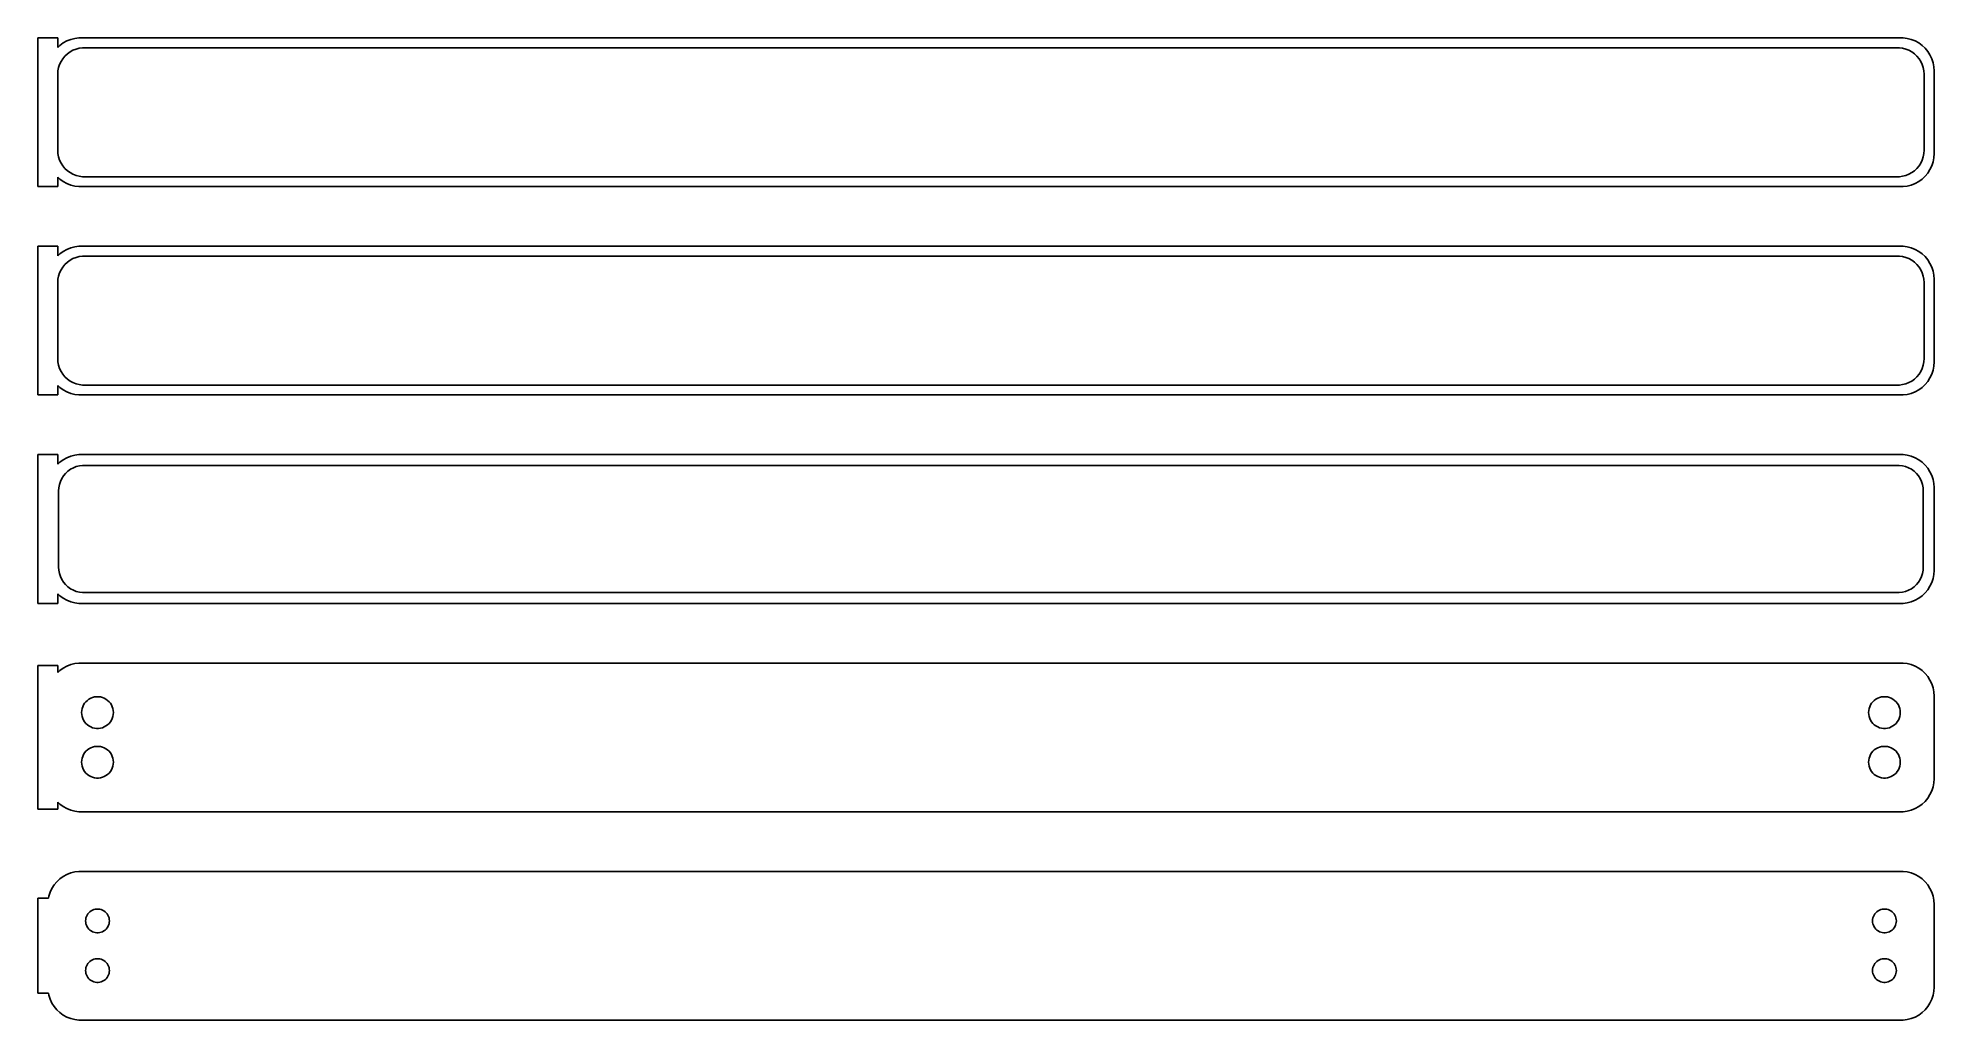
# Model space of a CAD drawing. Header units: metres. Extents: x -144 to 142, y 115 to 263.
import ezdxf

# ---------------------------------------------------------------- set-up
doc = ezdxf.new("R2010")
doc.units = ezdxf.units.M

msp = doc.modelspace()

# ---------------------------------------------------------------- linework, layer by layer
for p, q in [((-141, 263.24), (-144, 263.24)), ((-144, 263.24), (-144, 240.76)), ((-141, 261.809), (-141, 263.24)), ((-140.687, 262.103), (-141, 261.809)), ((-140.179, 262.472), (-140.687, 262.103)), ((-139.629, 262.774), (-140.179, 262.472)), ((-139.916, 260.488), (-139.55, 260.832)), ((-139.045, 263.005), (-139.629, 262.774)), ((-139.55, 260.832), (-139.143, 261.127)), ((-139.143, 261.127), (-138.703, 261.369)), ((-138.437, 263.161), (-139.045, 263.005)), ((-138.703, 261.369), (-138.236, 261.554)), ((-137.814, 263.24), (-138.437, 263.161)), ((-138.236, 261.554), (-137.75, 261.679)), ((137.814, 263.24), (-137.814, 263.24)), ((-137.75, 261.679), (-137.251, 261.742)), ((-137.251, 261.742), (137.251, 261.742)), ((137.251, 261.742), (137.75, 261.679)), ((137.75, 261.679), (138.236, 261.554)), ((138.437, 263.161), (137.814, 263.24)), ((138.236, 261.554), (138.703, 261.369)), ((139.045, 263.005), (138.437, 263.161)), ((138.703, 261.369), (139.143, 261.127)), ((139.629, 262.774), (139.045, 263.005)), ((139.143, 261.127), (139.55, 260.832)), ((139.55, 260.832), (139.916, 260.488)), ((140.179, 262.472), (139.629, 262.774)), ((140.687, 262.103), (140.179, 262.472)), ((141.145, 261.673), (140.687, 262.103)), ((141.545, 261.189), (141.145, 261.673)), ((141.882, 260.659), (141.545, 261.189)), ((-141, 257.75), (-140.968, 258.251)), ((-140.968, 258.251), (-140.874, 258.745)), ((-140.874, 258.745), (-140.719, 259.222)), ((-140.719, 259.222), (-140.505, 259.677)), ((-140.505, 259.677), (-140.236, 260.101)), ((-140.236, 260.101), (-139.916, 260.488)), ((139.916, 260.488), (140.236, 260.101)), ((140.236, 260.101), (140.505, 259.677)), ((140.505, 259.677), (140.719, 259.222)), ((140.719, 259.222), (140.874, 258.745)), ((140.874, 258.745), (140.968, 258.251)), ((140.968, 258.251), (141, 257.75)), ((142.149, 260.091), (141.882, 260.659)), ((142.343, 259.493), (142.149, 260.091)), ((142.461, 258.877), (142.343, 259.493)), ((142.5, 258.25), (142.461, 258.877)), ((142.5, 245.75), (142.5, 258.25)), ((-141, 246.25), (-141, 257.75)), ((141, 257.75), (141, 246.25)), ((-140.968, 245.749), (-141, 246.25)), ((-140.874, 245.255), (-140.968, 245.749)), ((-140.719, 244.778), (-140.874, 245.255)), ((-140.505, 244.323), (-140.719, 244.778)), ((-140.236, 243.899), (-140.505, 244.323)), ((-139.916, 243.512), (-140.236, 243.899)), ((140.236, 243.899), (139.916, 243.512)), ((140.505, 244.323), (140.236, 243.899)), ((140.719, 244.778), (140.505, 244.323)), ((140.874, 245.255), (140.719, 244.778)), ((140.968, 245.749), (140.874, 245.255)), ((141, 246.25), (140.968, 245.749)), ((141.882, 243.341), (142.149, 243.909)), ((142.149, 243.909), (142.343, 244.507)), ((142.343, 244.507), (142.461, 245.123)), ((142.461, 245.123), (142.5, 245.75)), ((-144, 240.76), (-141, 240.76)), ((-141, 242.191), (-140.687, 241.897)), ((-141, 240.76), (-141, 242.191)), ((-140.687, 241.897), (-140.179, 241.528)), ((-140.179, 241.528), (-139.629, 241.226)), ((-139.55, 243.168), (-139.916, 243.512)), ((-139.629, 241.226), (-139.045, 240.995)), ((-139.143, 242.873), (-139.55, 243.168)), ((-138.703, 242.631), (-139.143, 242.873)), ((-139.045, 240.995), (-138.437, 240.839)), ((-138.236, 242.446), (-138.703, 242.631)), ((-138.437, 240.839), (-137.814, 240.76)), ((-137.75, 242.321), (-138.236, 242.446)), ((-137.814, 240.76), (137.814, 240.76)), ((-137.251, 242.258), (-137.75, 242.321)), ((137.251, 242.258), (-137.251, 242.258)), ((137.75, 242.321), (137.251, 242.258)), ((138.236, 242.446), (137.75, 242.321)), ((137.814, 240.76), (138.437, 240.839)), ((138.703, 242.631), (138.236, 242.446)), ((138.437, 240.839), (139.045, 240.995)), ((139.143, 242.873), (138.703, 242.631)), ((139.045, 240.995), (139.629, 241.226)), ((139.55, 243.168), (139.143, 242.873)), ((139.916, 243.512), (139.55, 243.168)), ((139.629, 241.226), (140.179, 241.528)), ((140.179, 241.528), (140.687, 241.897)), ((140.687, 241.897), (141.145, 242.327)), ((141.145, 242.327), (141.545, 242.811)), ((141.545, 242.811), (141.882, 243.341)), ((-141, 231.74), (-144, 231.74)), ((-144, 231.74), (-144, 209.26)), ((-141, 230.309), (-141, 231.74)), ((-140.687, 230.603), (-141, 230.309)), ((-140.179, 230.972), (-140.687, 230.603)), ((-139.629, 231.274), (-140.179, 230.972)), ((-139.916, 228.988), (-139.55, 229.332)), ((-139.045, 231.505), (-139.629, 231.274)), ((-139.55, 229.332), (-139.143, 229.627)), ((-139.143, 229.627), (-138.703, 229.869)), ((-138.437, 231.661), (-139.045, 231.505)), ((-138.703, 229.869), (-138.236, 230.054)), ((-137.814, 231.74), (-138.437, 231.661)), ((-138.236, 230.054), (-137.75, 230.179)), ((137.814, 231.74), (-137.814, 231.74)), ((-137.75, 230.179), (-137.251, 230.242)), ((-137.251, 230.242), (137.251, 230.242)), ((137.251, 230.242), (137.75, 230.179)), ((137.75, 230.179), (138.236, 230.054)), ((138.437, 231.661), (137.814, 231.74)), ((138.236, 230.054), (138.703, 229.869)), ((139.045, 231.505), (138.437, 231.661)), ((138.703, 229.869), (139.143, 229.627)), ((139.629, 231.274), (139.045, 231.505)), ((139.143, 229.627), (139.55, 229.332)), ((139.55, 229.332), (139.916, 228.988)), ((140.179, 230.972), (139.629, 231.274)), ((140.687, 230.603), (140.179, 230.972)), ((141.145, 230.173), (140.687, 230.603)), ((141.545, 229.689), (141.145, 230.173)), ((141.882, 229.159), (141.545, 229.689)), ((-141, 226.25), (-140.968, 226.751)), ((-140.968, 226.751), (-140.874, 227.245)), ((-140.874, 227.245), (-140.719, 227.722)), ((-140.719, 227.722), (-140.505, 228.177)), ((-140.505, 228.177), (-140.236, 228.601)), ((-140.236, 228.601), (-139.916, 228.988)), ((139.916, 228.988), (140.236, 228.601)), ((140.236, 228.601), (140.505, 228.177)), ((140.505, 228.177), (140.719, 227.722)), ((140.719, 227.722), (140.874, 227.245)), ((140.874, 227.245), (140.968, 226.751)), ((140.968, 226.751), (141, 226.25)), ((142.149, 228.591), (141.882, 229.159)), ((142.343, 227.993), (142.149, 228.591)), ((142.461, 227.377), (142.343, 227.993)), ((142.5, 226.75), (142.461, 227.377)), ((142.5, 214.25), (142.5, 226.75)), ((-141, 214.75), (-141, 226.25)), ((141, 226.25), (141, 214.75)), ((-140.968, 214.249), (-141, 214.75)), ((-140.874, 213.755), (-140.968, 214.249)), ((-140.719, 213.278), (-140.874, 213.755)), ((-140.505, 212.823), (-140.719, 213.278)), ((-140.236, 212.399), (-140.505, 212.823)), ((-139.916, 212.012), (-140.236, 212.399)), ((-139.55, 211.668), (-139.916, 212.012)), ((139.916, 212.012), (139.55, 211.668)), ((140.236, 212.399), (139.916, 212.012)), ((140.505, 212.823), (140.236, 212.399)), ((140.719, 213.278), (140.505, 212.823)), ((140.874, 213.755), (140.719, 213.278)), ((140.968, 214.249), (140.874, 213.755)), ((141, 214.75), (140.968, 214.249)), ((141.882, 211.841), (142.149, 212.409)), ((142.149, 212.409), (142.343, 213.007)), ((142.343, 213.007), (142.461, 213.623)), ((142.461, 213.623), (142.5, 214.25)), ((-144, 209.26), (-141, 209.26)), ((-141, 210.691), (-140.687, 210.397)), ((-141, 209.26), (-141, 210.691)), ((-140.687, 210.397), (-140.179, 210.028)), ((-140.179, 210.028), (-139.629, 209.726)), ((-139.629, 209.726), (-139.045, 209.495)), ((-139.143, 211.373), (-139.55, 211.668)), ((-138.703, 211.131), (-139.143, 211.373)), ((-139.045, 209.495), (-138.437, 209.339)), ((-138.236, 210.946), (-138.703, 211.131)), ((-138.437, 209.339), (-137.814, 209.26)), ((-137.75, 210.821), (-138.236, 210.946)), ((-137.814, 209.26), (137.814, 209.26)), ((-137.251, 210.758), (-137.75, 210.821)), ((137.251, 210.758), (-137.251, 210.758)), ((137.75, 210.821), (137.251, 210.758)), ((138.236, 210.946), (137.75, 210.821)), ((137.814, 209.26), (138.437, 209.339)), ((138.703, 211.131), (138.236, 210.946)), ((138.437, 209.339), (139.045, 209.495)), ((139.143, 211.373), (138.703, 211.131)), ((139.045, 209.495), (139.629, 209.726)), ((139.55, 211.668), (139.143, 211.373)), ((139.629, 209.726), (140.179, 210.028)), ((140.179, 210.028), (140.687, 210.397)), ((140.687, 210.397), (141.145, 210.827)), ((141.145, 210.827), (141.545, 211.311)), ((141.545, 211.311), (141.882, 211.841)), ((-141, 200.24), (-144, 200.24)), ((-144, 200.24), (-144, 177.76)), ((-141, 198.809), (-141, 200.24)), ((-140.687, 199.103), (-141, 198.809)), ((-140.179, 199.472), (-140.687, 199.103)), ((-139.629, 199.774), (-140.179, 199.472)), ((-139.823, 197.401), (-139.469, 197.734)), ((-139.045, 200.005), (-139.629, 199.774)), ((-139.469, 197.734), (-139.075, 198.02)), ((-139.075, 198.02), (-138.649, 198.254)), ((-138.437, 200.161), (-139.045, 200.005)), ((-138.649, 198.254), (-138.197, 198.433)), ((-137.814, 200.24), (-138.437, 200.161)), ((-138.197, 198.433), (-137.726, 198.554)), ((137.814, 200.24), (-137.814, 200.24)), ((-137.726, 198.554), (-137.243, 198.615)), ((-137.243, 198.615), (137.243, 198.615)), ((137.243, 198.615), (137.726, 198.554)), ((137.726, 198.554), (138.197, 198.433)), ((138.437, 200.161), (137.814, 200.24)), ((138.197, 198.433), (138.649, 198.254)), ((139.045, 200.005), (138.437, 200.161)), ((138.649, 198.254), (139.075, 198.02)), ((139.629, 199.774), (139.045, 200.005)), ((139.075, 198.02), (139.469, 197.734)), ((139.469, 197.734), (139.823, 197.401)), ((140.179, 199.472), (139.629, 199.774)), ((140.687, 199.103), (140.179, 199.472)), ((141.145, 198.673), (140.687, 199.103)), ((141.545, 198.189), (141.145, 198.673)), ((141.882, 197.659), (141.545, 198.189)), ((-140.873, 194.75), (-140.842, 195.235)), ((-140.842, 195.235), (-140.751, 195.713)), ((-140.751, 195.713), (-140.601, 196.176)), ((-140.601, 196.176), (-140.394, 196.616)), ((-140.394, 196.616), (-140.133, 197.026)), ((-140.133, 197.026), (-139.823, 197.401)), ((139.823, 197.401), (140.133, 197.026)), ((140.133, 197.026), (140.394, 196.616)), ((140.394, 196.616), (140.601, 196.176)), ((140.601, 196.176), (140.751, 195.713)), ((140.751, 195.713), (140.842, 195.235)), ((140.842, 195.235), (140.873, 194.75)), ((142.149, 197.091), (141.882, 197.659)), ((142.343, 196.493), (142.149, 197.091)), ((142.461, 195.877), (142.343, 196.493)), ((142.5, 195.25), (142.461, 195.877)), ((142.5, 182.75), (142.5, 195.25)), ((-140.873, 183.25), (-140.873, 194.75)), ((140.873, 194.75), (140.873, 183.25)), ((-140.842, 182.765), (-140.873, 183.25)), ((-140.751, 182.287), (-140.842, 182.765)), ((-140.601, 181.824), (-140.751, 182.287)), ((-140.394, 181.384), (-140.601, 181.824)), ((-140.133, 180.974), (-140.394, 181.384)), ((-139.823, 180.599), (-140.133, 180.974)), ((-139.469, 180.266), (-139.823, 180.599)), ((139.823, 180.599), (139.469, 180.266)), ((140.133, 180.974), (139.823, 180.599)), ((140.394, 181.384), (140.133, 180.974)), ((140.601, 181.824), (140.394, 181.384)), ((140.751, 182.287), (140.601, 181.824)), ((140.842, 182.765), (140.751, 182.287)), ((140.873, 183.25), (140.842, 182.765)), ((141.882, 180.341), (142.149, 180.909)), ((142.149, 180.909), (142.343, 181.507)), ((142.343, 181.507), (142.461, 182.123)), ((142.461, 182.123), (142.5, 182.75)), ((-144, 177.76), (-141, 177.76)), ((-141, 179.191), (-140.687, 178.897)), ((-141, 177.76), (-141, 179.191)), ((-140.687, 178.897), (-140.179, 178.528)), ((-140.179, 178.528), (-139.629, 178.226)), ((-139.629, 178.226), (-139.045, 177.995)), ((-139.075, 179.98), (-139.469, 180.266)), ((-138.649, 179.746), (-139.075, 179.98)), ((-139.045, 177.995), (-138.437, 177.839)), ((-138.197, 179.567), (-138.649, 179.746)), ((-138.437, 177.839), (-137.814, 177.76)), ((-137.726, 179.446), (-138.197, 179.567)), ((-137.814, 177.76), (137.814, 177.76)), ((-137.243, 179.385), (-137.726, 179.446)), ((137.243, 179.385), (-137.243, 179.385)), ((137.726, 179.446), (137.243, 179.385)), ((138.197, 179.567), (137.726, 179.446)), ((137.814, 177.76), (138.437, 177.839)), ((138.649, 179.746), (138.197, 179.567)), ((138.437, 177.839), (139.045, 177.995)), ((139.075, 179.98), (138.649, 179.746)), ((139.045, 177.995), (139.629, 178.226)), ((139.469, 180.266), (139.075, 179.98)), ((139.629, 178.226), (140.179, 178.528)), ((140.179, 178.528), (140.687, 178.897)), ((140.687, 178.897), (141.145, 179.327)), ((141.145, 179.327), (141.545, 179.811)), ((141.545, 179.811), (141.882, 180.341)), ((-141, 168.365), (-144, 168.365)), ((-144, 168.365), (-144, 146.635)), ((-141, 167.309), (-141, 168.365)), ((-140.687, 167.603), (-141, 167.309)), ((-140.179, 167.972), (-140.687, 167.603)), ((-139.629, 168.274), (-140.179, 167.972)), ((-139.045, 168.505), (-139.629, 168.274)), ((-138.437, 168.661), (-139.045, 168.505)), ((-137.814, 168.74), (-138.437, 168.661)), ((137.814, 168.74), (-137.814, 168.74)), ((138.437, 168.661), (137.814, 168.74)), ((139.045, 168.505), (138.437, 168.661)), ((139.629, 168.274), (139.045, 168.505)), ((140.179, 167.972), (139.629, 168.274)), ((140.687, 167.603), (140.179, 167.972)), ((141.145, 167.173), (140.687, 167.603)), ((141.545, 166.689), (141.145, 167.173)), ((141.882, 166.159), (141.545, 166.689)), ((-136.286, 163.276), (-136.022, 163.422)), ((-136.022, 163.422), (-135.742, 163.533)), ((-135.742, 163.533), (-135.45, 163.607)), ((-135.45, 163.607), (-135.151, 163.645)), ((-135.151, 163.645), (-134.849, 163.645)), ((-134.849, 163.645), (-134.55, 163.607)), ((-134.55, 163.607), (-134.258, 163.533)), ((-134.258, 163.533), (-133.978, 163.422)), ((-133.978, 163.422), (-133.714, 163.276)), ((133.714, 163.276), (133.978, 163.422)), ((133.978, 163.422), (134.258, 163.533)), ((134.258, 163.533), (134.55, 163.607)), ((134.55, 163.607), (134.849, 163.645)), ((134.849, 163.645), (135.151, 163.645)), ((135.151, 163.645), (135.45, 163.607)), ((135.45, 163.607), (135.742, 163.533)), ((135.742, 163.533), (136.022, 163.422)), ((136.022, 163.422), (136.286, 163.276)), ((142.149, 165.591), (141.882, 166.159)), ((142.343, 164.993), (142.149, 165.591)), ((142.461, 164.377), (142.343, 164.993)), ((142.5, 163.75), (142.461, 164.377)), ((142.5, 151.25), (142.5, 163.75)), ((-137.4, 161.25), (-137.381, 161.551)), ((-137.381, 160.949), (-137.4, 161.25)), ((-137.381, 161.551), (-137.325, 161.847)), ((-137.325, 160.653), (-137.381, 160.949)), ((-137.325, 161.847), (-137.231, 162.133)), ((-137.231, 160.367), (-137.325, 160.653)), ((-137.231, 162.133), (-137.103, 162.406)), ((-137.103, 162.406), (-136.942, 162.661)), ((-136.942, 162.661), (-136.75, 162.893)), ((-136.75, 162.893), (-136.53, 163.099)), ((-136.53, 163.099), (-136.286, 163.276)), ((-133.714, 163.276), (-133.47, 163.099)), ((-133.47, 163.099), (-133.25, 162.893)), ((-133.25, 162.893), (-133.058, 162.661)), ((-133.058, 162.661), (-132.897, 162.406)), ((-132.897, 162.406), (-132.769, 162.133)), ((-132.769, 162.133), (-132.675, 161.847)), ((-132.675, 160.653), (-132.769, 160.367)), ((-132.675, 161.847), (-132.619, 161.551)), ((-132.619, 160.949), (-132.675, 160.653)), ((-132.619, 161.551), (-132.6, 161.25)), ((-132.6, 161.25), (-132.619, 160.949)), ((132.6, 161.25), (132.619, 161.551)), ((132.619, 160.949), (132.6, 161.25)), ((132.619, 161.551), (132.675, 161.847)), ((132.675, 160.653), (132.619, 160.949)), ((132.675, 161.847), (132.769, 162.133)), ((132.769, 160.367), (132.675, 160.653)), ((132.769, 162.133), (132.897, 162.406)), ((132.897, 162.406), (133.058, 162.661)), ((133.058, 162.661), (133.25, 162.893)), ((133.25, 162.893), (133.47, 163.099)), ((133.47, 163.099), (133.714, 163.276)), ((136.286, 163.276), (136.53, 163.099)), ((136.53, 163.099), (136.75, 162.893)), ((136.75, 162.893), (136.942, 162.661)), ((136.942, 162.661), (137.103, 162.406)), ((137.103, 162.406), (137.231, 162.133)), ((137.231, 162.133), (137.325, 161.847)), ((137.325, 160.653), (137.231, 160.367)), ((137.325, 161.847), (137.381, 161.551)), ((137.381, 160.949), (137.325, 160.653)), ((137.381, 161.551), (137.4, 161.25)), ((137.4, 161.25), (137.381, 160.949)), ((-137.103, 160.094), (-137.231, 160.367)), ((-136.942, 159.839), (-137.103, 160.094)), ((-136.75, 159.607), (-136.942, 159.839)), ((-136.53, 159.401), (-136.75, 159.607)), ((-136.286, 159.224), (-136.53, 159.401)), ((-136.022, 159.078), (-136.286, 159.224)), ((-135.742, 158.967), (-136.022, 159.078)), ((-135.45, 158.893), (-135.742, 158.967)), ((-135.151, 158.855), (-135.45, 158.893)), ((-134.849, 158.855), (-135.151, 158.855)), ((-134.55, 158.893), (-134.849, 158.855)), ((-134.258, 158.967), (-134.55, 158.893)), ((-133.978, 159.078), (-134.258, 158.967)), ((-133.714, 159.224), (-133.978, 159.078)), ((-133.47, 159.401), (-133.714, 159.224)), ((-133.25, 159.607), (-133.47, 159.401)), ((-133.058, 159.839), (-133.25, 159.607)), ((-132.897, 160.094), (-133.058, 159.839)), ((-132.769, 160.367), (-132.897, 160.094)), ((132.897, 160.094), (132.769, 160.367)), ((133.058, 159.839), (132.897, 160.094)), ((133.25, 159.607), (133.058, 159.839)), ((133.47, 159.401), (133.25, 159.607)), ((133.714, 159.224), (133.47, 159.401)), ((133.978, 159.078), (133.714, 159.224)), ((134.258, 158.967), (133.978, 159.078)), ((134.55, 158.893), (134.258, 158.967)), ((134.849, 158.855), (134.55, 158.893)), ((135.151, 158.855), (134.849, 158.855)), ((135.45, 158.893), (135.151, 158.855)), ((135.742, 158.967), (135.45, 158.893)), ((136.022, 159.078), (135.742, 158.967)), ((136.286, 159.224), (136.022, 159.078)), ((136.53, 159.401), (136.286, 159.224)), ((136.75, 159.607), (136.53, 159.401)), ((136.942, 159.839), (136.75, 159.607)), ((137.103, 160.094), (136.942, 159.839)), ((137.231, 160.367), (137.103, 160.094)), ((-137.231, 154.633), (-137.103, 154.906)), ((-137.103, 154.906), (-136.942, 155.161)), ((-136.942, 155.161), (-136.75, 155.393)), ((-136.75, 155.393), (-136.53, 155.599)), ((-136.53, 155.599), (-136.286, 155.776)), ((-136.286, 155.776), (-136.022, 155.922)), ((-136.022, 155.922), (-135.742, 156.033)), ((-135.742, 156.033), (-135.45, 156.107)), ((-135.45, 156.107), (-135.151, 156.145)), ((-135.151, 156.145), (-134.849, 156.145)), ((-134.849, 156.145), (-134.55, 156.107)), ((-134.55, 156.107), (-134.258, 156.033)), ((-134.258, 156.033), (-133.978, 155.922)), ((-133.978, 155.922), (-133.714, 155.776)), ((-133.714, 155.776), (-133.47, 155.599)), ((-133.47, 155.599), (-133.25, 155.393)), ((-133.25, 155.393), (-133.058, 155.161)), ((-133.058, 155.161), (-132.897, 154.906)), ((-132.897, 154.906), (-132.769, 154.633)), ((132.769, 154.633), (132.897, 154.906)), ((132.897, 154.906), (133.058, 155.161)), ((133.058, 155.161), (133.25, 155.393)), ((133.25, 155.393), (133.47, 155.599)), ((133.47, 155.599), (133.714, 155.776)), ((133.714, 155.776), (133.978, 155.922)), ((133.978, 155.922), (134.258, 156.033)), ((134.258, 156.033), (134.55, 156.107)), ((134.55, 156.107), (134.849, 156.145)), ((134.849, 156.145), (135.151, 156.145)), ((135.151, 156.145), (135.45, 156.107)), ((135.45, 156.107), (135.742, 156.033)), ((135.742, 156.033), (136.022, 155.922)), ((136.022, 155.922), (136.286, 155.776)), ((136.286, 155.776), (136.53, 155.599)), ((136.53, 155.599), (136.75, 155.393)), ((136.75, 155.393), (136.942, 155.161)), ((136.942, 155.161), (137.103, 154.906)), ((137.103, 154.906), (137.231, 154.633)), ((-137.4, 153.75), (-137.381, 154.051)), ((-137.381, 153.449), (-137.4, 153.75)), ((-137.381, 154.051), (-137.325, 154.347)), ((-137.325, 153.153), (-137.381, 153.449)), ((-137.325, 154.347), (-137.231, 154.633)), ((-137.231, 152.867), (-137.325, 153.153)), ((-137.103, 152.594), (-137.231, 152.867)), ((-136.942, 152.339), (-137.103, 152.594)), ((-136.75, 152.107), (-136.942, 152.339)), ((-136.53, 151.901), (-136.75, 152.107)), ((-136.286, 151.724), (-136.53, 151.901)), ((-133.47, 151.901), (-133.714, 151.724)), ((-133.25, 152.107), (-133.47, 151.901)), ((-133.058, 152.339), (-133.25, 152.107)), ((-132.897, 152.594), (-133.058, 152.339)), ((-132.769, 152.867), (-132.897, 152.594)), ((-132.769, 154.633), (-132.675, 154.347)), ((-132.675, 153.153), (-132.769, 152.867)), ((-132.675, 154.347), (-132.619, 154.051)), ((-132.619, 153.449), (-132.675, 153.153)), ((-132.619, 154.051), (-132.6, 153.75)), ((-132.6, 153.75), (-132.619, 153.449)), ((132.6, 153.75), (132.619, 154.051)), ((132.619, 153.449), (132.6, 153.75)), ((132.619, 154.051), (132.675, 154.347)), ((132.675, 153.153), (132.619, 153.449)), ((132.675, 154.347), (132.769, 154.633)), ((132.769, 152.867), (132.675, 153.153)), ((132.897, 152.594), (132.769, 152.867)), ((133.058, 152.339), (132.897, 152.594)), ((133.25, 152.107), (133.058, 152.339)), ((133.47, 151.901), (133.25, 152.107)), ((133.714, 151.724), (133.47, 151.901)), ((136.53, 151.901), (136.286, 151.724)), ((136.75, 152.107), (136.53, 151.901)), ((136.942, 152.339), (136.75, 152.107)), ((137.103, 152.594), (136.942, 152.339)), ((137.231, 152.867), (137.103, 152.594)), ((137.231, 154.633), (137.325, 154.347)), ((137.325, 153.153), (137.231, 152.867)), ((137.325, 154.347), (137.381, 154.051)), ((137.381, 153.449), (137.325, 153.153)), ((137.381, 154.051), (137.4, 153.75)), ((137.4, 153.75), (137.381, 153.449)), ((-136.022, 151.578), (-136.286, 151.724)), ((-135.742, 151.467), (-136.022, 151.578)), ((-135.45, 151.393), (-135.742, 151.467)), ((-135.151, 151.355), (-135.45, 151.393)), ((-134.849, 151.355), (-135.151, 151.355)), ((-134.55, 151.393), (-134.849, 151.355)), ((-134.258, 151.467), (-134.55, 151.393)), ((-133.978, 151.578), (-134.258, 151.467)), ((-133.714, 151.724), (-133.978, 151.578)), ((133.978, 151.578), (133.714, 151.724)), ((134.258, 151.467), (133.978, 151.578)), ((134.55, 151.393), (134.258, 151.467)), ((134.849, 151.355), (134.55, 151.393)), ((135.151, 151.355), (134.849, 151.355)), ((135.45, 151.393), (135.151, 151.355)), ((135.742, 151.467), (135.45, 151.393)), ((136.022, 151.578), (135.742, 151.467)), ((136.286, 151.724), (136.022, 151.578)), ((141.882, 148.841), (142.149, 149.409)), ((142.149, 149.409), (142.343, 150.007)), ((142.343, 150.007), (142.461, 150.623)), ((142.461, 150.623), (142.5, 151.25)), ((-144, 146.635), (-141, 146.635)), ((-141, 146.635), (-141, 147.691)), ((-141, 147.691), (-140.687, 147.397)), ((-140.687, 147.397), (-140.179, 147.028)), ((-140.179, 147.028), (-139.629, 146.726)), ((-139.629, 146.726), (-139.045, 146.495)), ((-139.045, 146.495), (-138.437, 146.339)), ((-138.437, 146.339), (-137.814, 146.26)), ((-137.814, 146.26), (137.814, 146.26)), ((137.814, 146.26), (138.437, 146.339)), ((138.437, 146.339), (139.045, 146.495)), ((139.045, 146.495), (139.629, 146.726)), ((139.629, 146.726), (140.179, 147.028)), ((140.179, 147.028), (140.687, 147.397)), ((140.687, 147.397), (141.145, 147.827)), ((141.145, 147.827), (141.545, 148.311)), ((141.545, 148.311), (141.882, 148.841)), ((-141.882, 134.659), (-142.149, 134.091)), ((-141.545, 135.189), (-141.882, 134.659)), ((-141.145, 135.673), (-141.545, 135.189)), ((-140.687, 136.103), (-141.145, 135.673)), ((-140.179, 136.472), (-140.687, 136.103)), ((-139.629, 136.774), (-140.179, 136.472)), ((-139.045, 137.005), (-139.629, 136.774)), ((-138.437, 137.161), (-139.045, 137.005)), ((-137.814, 137.24), (-138.437, 137.161)), ((137.814, 137.24), (-137.814, 137.24)), ((138.437, 137.161), (137.814, 137.24)), ((139.045, 137.005), (138.437, 137.161)), ((139.629, 136.774), (139.045, 137.005)), ((140.179, 136.472), (139.629, 136.774)), ((140.687, 136.103), (140.179, 136.472)), ((141.145, 135.673), (140.687, 136.103)), ((141.545, 135.189), (141.145, 135.673)), ((141.882, 134.659), (141.545, 135.189)), ((142.149, 134.091), (141.882, 134.659)), ((-142.4, 133.194), (-144, 133.194)), ((-144, 133.194), (-144, 118.806)), ((-142.343, 133.493), (-142.4, 133.194)), ((-142.149, 134.091), (-142.343, 133.493)), ((142.343, 133.493), (142.149, 134.091)), ((142.461, 132.877), (142.343, 133.493)), ((142.5, 132.25), (142.461, 132.877)), ((142.5, 119.75), (142.5, 132.25)), ((-136.8, 129.75), (-136.786, 129.976)), ((-136.786, 129.524), (-136.8, 129.75)), ((-136.786, 129.976), (-136.743, 130.198)), ((-136.743, 129.302), (-136.786, 129.524)), ((-136.743, 130.198), (-136.674, 130.413)), ((-136.674, 129.087), (-136.743, 129.302)), ((-136.674, 130.413), (-136.577, 130.617)), ((-136.577, 128.883), (-136.674, 129.087)), ((-136.577, 130.617), (-136.456, 130.808)), ((-136.456, 130.808), (-136.312, 130.982)), ((-136.312, 130.982), (-136.147, 131.137)), ((-136.147, 131.137), (-135.964, 131.27)), ((-135.964, 131.27), (-135.766, 131.379)), ((-135.766, 131.379), (-135.556, 131.462)), ((-135.556, 131.462), (-135.337, 131.518)), ((-135.337, 131.518), (-135.113, 131.546)), ((-135.113, 131.546), (-134.887, 131.546)), ((-134.887, 131.546), (-134.663, 131.518)), ((-134.663, 131.518), (-134.444, 131.462)), ((-134.444, 131.462), (-134.234, 131.379)), ((-134.234, 131.379), (-134.036, 131.27)), ((-134.036, 131.27), (-133.853, 131.137)), ((-133.853, 131.137), (-133.688, 130.982)), ((-133.688, 130.982), (-133.544, 130.808)), ((-133.544, 130.808), (-133.423, 130.617)), ((-133.423, 130.617), (-133.326, 130.413)), ((-133.326, 129.087), (-133.423, 128.883)), ((-133.326, 130.413), (-133.257, 130.198)), ((-133.257, 129.302), (-133.326, 129.087)), ((-133.257, 130.198), (-133.214, 129.976)), ((-133.214, 129.524), (-133.257, 129.302)), ((-133.214, 129.976), (-133.2, 129.75)), ((-133.2, 129.75), (-133.214, 129.524)), ((133.2, 129.75), (133.214, 129.976)), ((133.214, 129.524), (133.2, 129.75)), ((133.214, 129.976), (133.257, 130.198)), ((133.257, 129.302), (133.214, 129.524)), ((133.257, 130.198), (133.326, 130.413)), ((133.326, 129.087), (133.257, 129.302)), ((133.326, 130.413), (133.423, 130.617)), ((133.423, 128.883), (133.326, 129.087)), ((133.423, 130.617), (133.544, 130.808)), ((133.544, 130.808), (133.688, 130.982)), ((133.688, 130.982), (133.853, 131.137)), ((133.853, 131.137), (134.036, 131.27)), ((134.036, 131.27), (134.234, 131.379)), ((134.234, 131.379), (134.444, 131.462)), ((134.444, 131.462), (134.663, 131.518)), ((134.663, 131.518), (134.887, 131.546)), ((134.887, 131.546), (135.113, 131.546)), ((135.113, 131.546), (135.337, 131.518)), ((135.337, 131.518), (135.556, 131.462)), ((135.556, 131.462), (135.766, 131.379)), ((135.766, 131.379), (135.964, 131.27)), ((135.964, 131.27), (136.147, 131.137)), ((136.147, 131.137), (136.312, 130.982)), ((136.312, 130.982), (136.456, 130.808)), ((136.456, 130.808), (136.577, 130.617)), ((136.577, 130.617), (136.674, 130.413)), ((136.674, 129.087), (136.577, 128.883)), ((136.674, 130.413), (136.743, 130.198)), ((136.743, 129.302), (136.674, 129.087)), ((136.743, 130.198), (136.786, 129.976)), ((136.786, 129.524), (136.743, 129.302)), ((136.786, 129.976), (136.8, 129.75)), ((136.8, 129.75), (136.786, 129.524)), ((-136.456, 128.692), (-136.577, 128.883)), ((-136.312, 128.518), (-136.456, 128.692)), ((-136.147, 128.363), (-136.312, 128.518)), ((-135.964, 128.23), (-136.147, 128.363)), ((-135.766, 128.121), (-135.964, 128.23)), ((-135.556, 128.038), (-135.766, 128.121)), ((-135.337, 127.982), (-135.556, 128.038)), ((-135.113, 127.954), (-135.337, 127.982)), ((-134.887, 127.954), (-135.113, 127.954)), ((-134.663, 127.982), (-134.887, 127.954)), ((-134.444, 128.038), (-134.663, 127.982)), ((-134.234, 128.121), (-134.444, 128.038)), ((-134.036, 128.23), (-134.234, 128.121)), ((-133.853, 128.363), (-134.036, 128.23)), ((-133.688, 128.518), (-133.853, 128.363)), ((-133.544, 128.692), (-133.688, 128.518)), ((-133.423, 128.883), (-133.544, 128.692)), ((133.544, 128.692), (133.423, 128.883)), ((133.688, 128.518), (133.544, 128.692)), ((133.853, 128.363), (133.688, 128.518)), ((134.036, 128.23), (133.853, 128.363)), ((134.234, 128.121), (134.036, 128.23)), ((134.444, 128.038), (134.234, 128.121)), ((134.663, 127.982), (134.444, 128.038)), ((134.887, 127.954), (134.663, 127.982)), ((135.113, 127.954), (134.887, 127.954)), ((135.337, 127.982), (135.113, 127.954)), ((135.556, 128.038), (135.337, 127.982)), ((135.766, 128.121), (135.556, 128.038)), ((135.964, 128.23), (135.766, 128.121)), ((136.147, 128.363), (135.964, 128.23)), ((136.312, 128.518), (136.147, 128.363)), ((136.456, 128.692), (136.312, 128.518)), ((136.577, 128.883), (136.456, 128.692)), ((-136.577, 123.117), (-136.456, 123.308)), ((-136.456, 123.308), (-136.312, 123.482)), ((-136.312, 123.482), (-136.147, 123.637)), ((-136.147, 123.637), (-135.964, 123.77)), ((-135.964, 123.77), (-135.766, 123.879)), ((-135.766, 123.879), (-135.556, 123.962)), ((-135.556, 123.962), (-135.337, 124.018)), ((-135.337, 124.018), (-135.113, 124.046)), ((-135.113, 124.046), (-134.887, 124.046)), ((-134.887, 124.046), (-134.663, 124.018)), ((-134.663, 124.018), (-134.444, 123.962)), ((-134.444, 123.962), (-134.234, 123.879)), ((-134.234, 123.879), (-134.036, 123.77)), ((-134.036, 123.77), (-133.853, 123.637)), ((-133.853, 123.637), (-133.688, 123.482)), ((-133.688, 123.482), (-133.544, 123.308)), ((-133.544, 123.308), (-133.423, 123.117)), ((133.423, 123.117), (133.544, 123.308)), ((133.544, 123.308), (133.688, 123.482)), ((133.688, 123.482), (133.853, 123.637)), ((133.853, 123.637), (134.036, 123.77)), ((134.036, 123.77), (134.234, 123.879)), ((134.234, 123.879), (134.444, 123.962)), ((134.444, 123.962), (134.663, 124.018)), ((134.663, 124.018), (134.887, 124.046)), ((134.887, 124.046), (135.113, 124.046)), ((135.113, 124.046), (135.337, 124.018)), ((135.337, 124.018), (135.556, 123.962)), ((135.556, 123.962), (135.766, 123.879)), ((135.766, 123.879), (135.964, 123.77)), ((135.964, 123.77), (136.147, 123.637)), ((136.147, 123.637), (136.312, 123.482)), ((136.312, 123.482), (136.456, 123.308)), ((136.456, 123.308), (136.577, 123.117)), ((-136.8, 122.25), (-136.786, 122.476)), ((-136.786, 122.024), (-136.8, 122.25)), ((-136.786, 122.476), (-136.743, 122.698)), ((-136.743, 121.802), (-136.786, 122.024)), ((-136.743, 122.698), (-136.674, 122.913)), ((-136.674, 121.587), (-136.743, 121.802)), ((-136.674, 122.913), (-136.577, 123.117)), ((-136.577, 121.383), (-136.674, 121.587)), ((-136.456, 121.192), (-136.577, 121.383)), ((-136.312, 121.018), (-136.456, 121.192)), ((-136.147, 120.863), (-136.312, 121.018)), ((-135.964, 120.73), (-136.147, 120.863)), ((-135.766, 120.621), (-135.964, 120.73)), ((-135.556, 120.538), (-135.766, 120.621)), ((-135.337, 120.482), (-135.556, 120.538)), ((-135.113, 120.454), (-135.337, 120.482)), ((-134.887, 120.454), (-135.113, 120.454)), ((-134.663, 120.482), (-134.887, 120.454)), ((-134.444, 120.538), (-134.663, 120.482)), ((-134.234, 120.621), (-134.444, 120.538)), ((-134.036, 120.73), (-134.234, 120.621)), ((-133.853, 120.863), (-134.036, 120.73)), ((-133.688, 121.018), (-133.853, 120.863)), ((-133.544, 121.192), (-133.688, 121.018)), ((-133.423, 121.383), (-133.544, 121.192)), ((-133.423, 123.117), (-133.326, 122.913)), ((-133.326, 121.587), (-133.423, 121.383)), ((-133.326, 122.913), (-133.257, 122.698)), ((-133.257, 121.802), (-133.326, 121.587)), ((-133.257, 122.698), (-133.214, 122.476)), ((-133.214, 122.024), (-133.257, 121.802)), ((-133.214, 122.476), (-133.2, 122.25)), ((-133.2, 122.25), (-133.214, 122.024)), ((133.2, 122.25), (133.214, 122.476)), ((133.214, 122.024), (133.2, 122.25)), ((133.214, 122.476), (133.257, 122.698)), ((133.257, 121.802), (133.214, 122.024)), ((133.257, 122.698), (133.326, 122.913)), ((133.326, 121.587), (133.257, 121.802)), ((133.326, 122.913), (133.423, 123.117)), ((133.423, 121.383), (133.326, 121.587)), ((133.544, 121.192), (133.423, 121.383)), ((133.688, 121.018), (133.544, 121.192)), ((133.853, 120.863), (133.688, 121.018)), ((134.036, 120.73), (133.853, 120.863)), ((134.234, 120.621), (134.036, 120.73)), ((134.444, 120.538), (134.234, 120.621)), ((134.663, 120.482), (134.444, 120.538)), ((134.887, 120.454), (134.663, 120.482)), ((135.113, 120.454), (134.887, 120.454)), ((135.337, 120.482), (135.113, 120.454)), ((135.556, 120.538), (135.337, 120.482)), ((135.766, 120.621), (135.556, 120.538)), ((135.964, 120.73), (135.766, 120.621)), ((136.147, 120.863), (135.964, 120.73)), ((136.312, 121.018), (136.147, 120.863)), ((136.456, 121.192), (136.312, 121.018)), ((136.577, 121.383), (136.456, 121.192)), ((136.577, 123.117), (136.674, 122.913)), ((136.674, 121.587), (136.577, 121.383)), ((136.674, 122.913), (136.743, 122.698)), ((136.743, 121.802), (136.674, 121.587)), ((136.743, 122.698), (136.786, 122.476)), ((136.786, 122.024), (136.743, 121.802)), ((136.786, 122.476), (136.8, 122.25)), ((136.8, 122.25), (136.786, 122.024)), ((-144, 118.806), (-142.4, 118.806)), ((-142.4, 118.806), (-142.343, 118.507)), ((-142.343, 118.507), (-142.149, 117.909)), ((-142.149, 117.909), (-141.882, 117.341)), ((141.882, 117.341), (142.149, 117.909)), ((142.149, 117.909), (142.343, 118.507)), ((142.343, 118.507), (142.461, 119.123)), ((142.461, 119.123), (142.5, 119.75)), ((-141.882, 117.341), (-141.545, 116.811)), ((-141.545, 116.811), (-141.145, 116.327)), ((-141.145, 116.327), (-140.687, 115.897)), ((-140.687, 115.897), (-140.179, 115.528)), ((-140.179, 115.528), (-139.629, 115.226)), ((-139.629, 115.226), (-139.045, 114.995)), ((-139.045, 114.995), (-138.437, 114.839)), ((-138.437, 114.839), (-137.814, 114.76)), ((-137.814, 114.76), (137.814, 114.76)), ((137.814, 114.76), (138.437, 114.839)), ((138.437, 114.839), (139.045, 114.995)), ((139.045, 114.995), (139.629, 115.226)), ((139.629, 115.226), (140.179, 115.528)), ((140.179, 115.528), (140.687, 115.897)), ((140.687, 115.897), (141.145, 116.327)), ((141.145, 116.327), (141.545, 116.811)), ((141.545, 116.811), (141.882, 117.341))]:
    msp.add_line(p, q)

doc.saveas('drawing.dxf')
